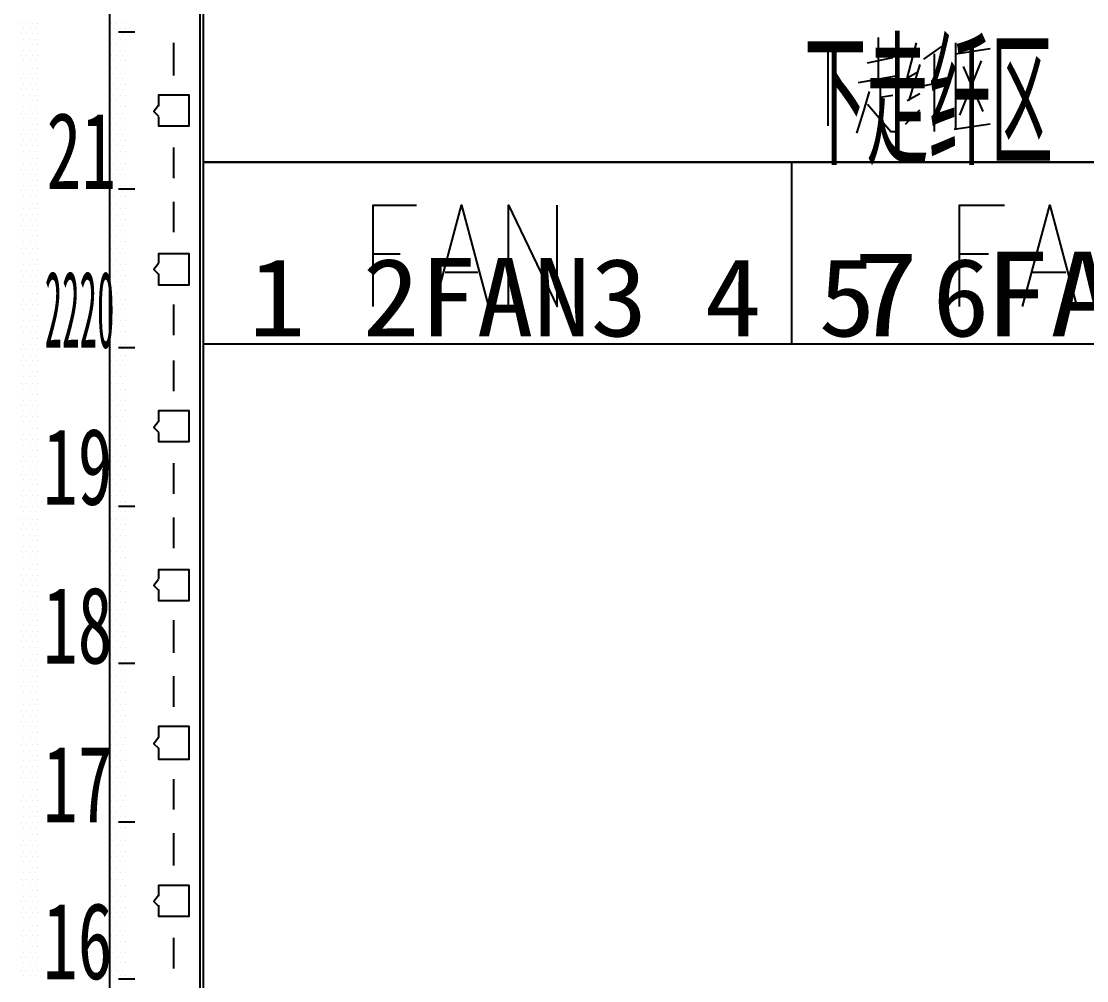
# Model space of a CAD drawing. Header units: metres. Extents: x 17 to 1264, y 17 to 859.
# Drawn here: x 324.4 to 409.5, y 334 to 410.5 of the extents above; entities that cross this region are included whole.
import ezdxf

# ---------------------------------------------------------------- set-up
doc = ezdxf.new("R2010")
doc.units = ezdxf.units.M
for name, color, linetype in [('LINES', 7, 'Continuous'), ('POLYLINES', 4, 'Continuous'), ('RECTS', 7, 'Continuous'), ('TEXTS', 3, 'Continuous')]:
    doc.layers.add(name, color=color, linetype=linetype)

msp = doc.modelspace()

# ---------------------------------------------------------------- linework, layer by layer
at = {"layer": 'LINES'}
for p, q in [((338.97, 144.86), (338.97, 740.16)), ((324.43, 410.4), (324.43, 410.4)), ((324.57, 409.97), (324.57, 409.97)), ((324.86, 410.4), (324.86, 410.4)), ((325.15, 409.97), (325.15, 409.97)), ((325.29, 410.4), (325.29, 410.4)), ((325.58, 409.97), (325.58, 409.97)), ((325.72, 410.4), (325.72, 410.4)), ((331.63, 410.4), (331.63, 410.4)), ((331.77, 409.97), (331.77, 409.97)), ((332.06, 410.4), (332.06, 410.4)), ((332.35, 409.97), (332.35, 409.97)), ((332.49, 410.4), (332.49, 410.4)), ((332.78, 409.97), (332.78, 409.97)), ((324.43, 409.54), (324.43, 409.54)), ((324.57, 409.1), (324.57, 409.1)), ((324.86, 409.54), (324.86, 409.54)), ((325.15, 409.1), (325.15, 409.1)), ((325.29, 409.54), (325.29, 409.54)), ((325.58, 409.1), (325.58, 409.1)), ((325.72, 409.54), (325.72, 409.54)), ((331.63, 409.54), (331.63, 409.54)), ((331.77, 409.1), (331.77, 409.1)), ((332.06, 409.54), (332.06, 409.54)), ((333.5, 409.68), (332.2, 409.68)), ((332.35, 409.1), (332.35, 409.1)), ((332.49, 409.54), (332.49, 409.54)), ((332.78, 409.1), (332.78, 409.1)), ((392.83, 409.25), (392.83, 405.94)), ((324.43, 408.67), (324.43, 408.67)), ((324.57, 408.24), (324.57, 408.24)), ((324.86, 408.67), (324.86, 408.67)), ((325.15, 408.24), (325.15, 408.24)), ((325.29, 408.67), (325.29, 408.67)), ((325.58, 408.24), (325.58, 408.24)), ((325.72, 408.67), (325.72, 408.67)), ((331.63, 408.67), (331.63, 408.67)), ((331.77, 408.24), (331.77, 408.24)), ((332.06, 408.67), (332.06, 408.67)), ((332.35, 408.24), (332.35, 408.24)), ((332.49, 408.67), (332.49, 408.67)), ((332.78, 408.24), (332.78, 408.24)), ((336.59, 408.82), (336.59, 406.22)), ((387.35, 408.24), (390.38, 408.82)), ((388.79, 408.67), (388.79, 402.19)), ((395.85, 408.82), (395.13, 406.08)), ((397.87, 408.53), (396.43, 407.52)), ((399.02, 401.9), (399.02, 408.82)), ((399.02, 407.95), (401.75, 408.38)), ((324.43, 407.81), (324.43, 407.81)), ((324.57, 407.38), (324.57, 407.38)), ((324.86, 407.81), (324.86, 407.81)), ((325.15, 407.38), (325.15, 407.38)), ((325.29, 407.81), (325.29, 407.81)), ((325.58, 407.38), (325.58, 407.38)), ((325.72, 407.81), (325.72, 407.81)), ((331.63, 407.81), (331.63, 407.81)), ((331.77, 407.38), (331.77, 407.38)), ((332.06, 407.81), (332.06, 407.81)), ((332.35, 407.38), (332.35, 407.38)), ((332.49, 407.81), (332.49, 407.81)), ((332.78, 407.38), (332.78, 407.38)), ((391.96, 407.23), (393.98, 407.66)), ((397.29, 407.95), (397.29, 401.76)), ((401.03, 407.38), (399.31, 403.06)), ((324.43, 406.8), (324.43, 406.8)), ((324.86, 406.8), (324.86, 406.8)), ((325.29, 406.8), (325.29, 406.8)), ((325.72, 406.8), (325.72, 406.8)), ((331.63, 406.8), (331.63, 406.8)), ((332.06, 406.8), (332.06, 406.8)), ((332.49, 406.8), (332.49, 406.8)), ((389.23, 406.66), (390.23, 405.07)), ((394.99, 405.94), (395.99, 406.51)), ((396.14, 407.09), (395.27, 404.21)), ((399.59, 406.94), (401.18, 403.34)), ((324.43, 405.94), (324.43, 405.94)), ((324.57, 406.37), (324.57, 406.37)), ((324.86, 405.94), (324.86, 405.94)), ((325.15, 406.37), (325.15, 406.37)), ((325.29, 405.94), (325.29, 405.94)), ((325.58, 406.37), (325.58, 406.37)), ((325.72, 405.94), (325.72, 405.94)), ((331.63, 405.94), (331.63, 405.94)), ((331.77, 406.37), (331.77, 406.37)), ((332.06, 405.94), (332.06, 405.94)), ((332.35, 406.37), (332.35, 406.37)), ((332.49, 405.94), (332.49, 405.94)), ((332.78, 406.37), (332.78, 406.37)), ((391.24, 405.65), (394.41, 406.22)), ((392.97, 405.79), (392.97, 402.91)), ((396.28, 405.36), (398.3, 405.79)), ((324.43, 405.07), (324.43, 405.07)), ((324.57, 405.5), (324.57, 405.5)), ((324.86, 405.07), (324.86, 405.07)), ((325.15, 405.5), (325.15, 405.5)), ((325.29, 405.07), (325.29, 405.07)), ((325.58, 405.5), (325.58, 405.5)), ((325.72, 405.07), (325.72, 405.07)), ((331.63, 405.07), (331.63, 405.07)), ((331.77, 405.5), (331.77, 405.5)), ((332.06, 405.07), (332.06, 405.07)), ((332.35, 405.5), (332.35, 405.5)), ((332.49, 405.07), (332.49, 405.07)), ((332.78, 405.5), (332.78, 405.5)), ((395.13, 404.21), (396.14, 404.78)), ((324.43, 404.21), (324.43, 404.21)), ((324.57, 404.64), (324.57, 404.64)), ((324.86, 404.21), (324.86, 404.21)), ((325.15, 404.64), (325.15, 404.64)), ((325.29, 404.21), (325.29, 404.21)), ((325.58, 404.64), (325.58, 404.64)), ((325.72, 404.21), (325.72, 404.21)), ((331.63, 404.21), (331.63, 404.21)), ((331.77, 404.64), (331.77, 404.64)), ((332.06, 404.21), (332.06, 404.21)), ((332.35, 404.64), (332.35, 404.64)), ((332.49, 404.21), (332.49, 404.21)), ((332.78, 404.64), (332.78, 404.64)), ((392.97, 404.5), (393.98, 404.64)), ((324.43, 403.2), (324.43, 403.2)), ((324.57, 403.78), (324.57, 403.78)), ((324.86, 403.2), (324.86, 403.2)), ((325.15, 403.78), (325.15, 403.78)), ((325.29, 403.2), (325.29, 403.2)), ((325.58, 403.78), (325.58, 403.78)), ((325.72, 403.2), (325.72, 403.2)), ((331.63, 403.2), (331.63, 403.2)), ((331.77, 403.78), (331.77, 403.78)), ((332.06, 403.2), (332.06, 403.2)), ((332.35, 403.78), (332.35, 403.78)), ((332.49, 403.2), (332.49, 403.2)), ((332.78, 403.78), (332.78, 403.78)), ((394.99, 402.34), (396.14, 403.49)), ((324.43, 402.34), (324.43, 402.34)), ((324.57, 402.77), (324.57, 402.77)), ((324.86, 402.34), (324.86, 402.34)), ((325.15, 402.77), (325.15, 402.77)), ((325.29, 402.34), (325.29, 402.34)), ((325.58, 402.77), (325.58, 402.77)), ((325.72, 402.34), (325.72, 402.34)), ((331.63, 402.34), (331.63, 402.34)), ((331.77, 402.77), (331.77, 402.77)), ((332.06, 402.34), (332.06, 402.34)), ((332.35, 402.77), (332.35, 402.77)), ((332.49, 402.34), (332.49, 402.34)), ((332.78, 402.77), (332.78, 402.77)), ((401.75, 402.34), (398.87, 401.9)), ((324.43, 401.47), (324.43, 401.47)), ((324.57, 401.9), (324.57, 401.9)), ((324.86, 401.47), (324.86, 401.47)), ((325.15, 401.9), (325.15, 401.9)), ((325.29, 401.47), (325.29, 401.47)), ((325.58, 401.9), (325.58, 401.9)), ((325.72, 401.47), (325.72, 401.47)), ((331.63, 401.47), (331.63, 401.47)), ((331.77, 401.9), (331.77, 401.9)), ((332.06, 401.47), (332.06, 401.47)), ((332.35, 401.9), (332.35, 401.9)), ((332.49, 401.47), (332.49, 401.47)), ((332.78, 401.9), (332.78, 401.9)), ((324.43, 400.61), (324.43, 400.61)), ((324.57, 401.04), (324.57, 401.04)), ((324.86, 400.61), (324.86, 400.61)), ((325.15, 401.04), (325.15, 401.04)), ((325.29, 400.61), (325.29, 400.61)), ((325.58, 401.04), (325.58, 401.04)), ((325.72, 400.61), (325.72, 400.61)), ((331.63, 400.61), (331.63, 400.61)), ((331.77, 401.04), (331.77, 401.04)), ((332.06, 400.61), (332.06, 400.61)), ((332.35, 401.04), (332.35, 401.04)), ((332.49, 400.61), (332.49, 400.61)), ((332.78, 401.04), (332.78, 401.04)), ((324.57, 400.18), (324.57, 400.18)), ((325.15, 400.18), (325.15, 400.18)), ((325.58, 400.18), (325.58, 400.18)), ((331.77, 400.18), (331.77, 400.18)), ((332.35, 400.18), (332.35, 400.18)), ((332.78, 400.18), (332.78, 400.18)), ((336.59, 400.46), (336.59, 398.02)), ((324.43, 399.6), (324.43, 399.6)), ((324.57, 399.17), (324.57, 399.17)), ((324.86, 399.6), (324.86, 399.6)), ((325.15, 399.17), (325.15, 399.17)), ((325.29, 399.6), (325.29, 399.6)), ((325.58, 399.17), (325.58, 399.17)), ((325.72, 399.6), (325.72, 399.6)), ((331.63, 399.6), (331.63, 399.6)), ((331.77, 399.17), (331.77, 399.17)), ((332.06, 399.6), (332.06, 399.6)), ((332.35, 399.17), (332.35, 399.17)), ((332.49, 399.6), (332.49, 399.6)), ((332.78, 399.17), (332.78, 399.17)), ((324.43, 398.74), (324.43, 398.74)), ((324.57, 398.3), (324.57, 398.3)), ((324.86, 398.74), (324.86, 398.74)), ((325.15, 398.3), (325.15, 398.3)), ((325.29, 398.74), (325.29, 398.74)), ((325.58, 398.3), (325.58, 398.3)), ((325.72, 398.74), (325.72, 398.74)), ((331.63, 398.74), (331.63, 398.74)), ((331.77, 398.3), (331.77, 398.3)), ((332.06, 398.74), (332.06, 398.74)), ((332.35, 398.3), (332.35, 398.3)), ((332.49, 398.74), (332.49, 398.74)), ((332.78, 398.3), (332.78, 398.3)), ((324.43, 397.87), (324.43, 397.87)), ((324.57, 397.44), (324.57, 397.44)), ((324.86, 397.87), (324.86, 397.87)), ((325.15, 397.44), (325.15, 397.44)), ((325.29, 397.87), (325.29, 397.87)), ((325.58, 397.44), (325.58, 397.44)), ((325.72, 397.87), (325.72, 397.87)), ((331.63, 397.87), (331.63, 397.87)), ((331.77, 397.44), (331.77, 397.44)), ((332.06, 397.87), (332.06, 397.87)), ((333.5, 397.15), (332.2, 397.15)), ((332.35, 397.44), (332.35, 397.44)), ((332.49, 397.87), (332.49, 397.87)), ((332.78, 397.44), (332.78, 397.44)), ((324.43, 397.01), (324.43, 397.01)), ((324.57, 396.58), (324.57, 396.58)), ((324.86, 397.01), (324.86, 397.01)), ((325.15, 396.58), (325.15, 396.58)), ((325.29, 397.01), (325.29, 397.01)), ((325.58, 396.58), (325.58, 396.58)), ((325.72, 397.01), (325.72, 397.01)), ((331.63, 397.01), (331.63, 397.01)), ((331.77, 396.58), (331.77, 396.58)), ((332.06, 397.01), (332.06, 397.01)), ((332.35, 396.58), (332.35, 396.58)), ((332.49, 397.01), (332.49, 397.01)), ((332.78, 396.58), (332.78, 396.58)), ((324.43, 396), (324.43, 396)), ((324.57, 395.57), (324.57, 395.57)), ((324.86, 396), (324.86, 396)), ((325.15, 395.57), (325.15, 395.57)), ((325.29, 396), (325.29, 396)), ((325.58, 395.57), (325.58, 395.57)), ((325.72, 396), (325.72, 396)), ((331.63, 396), (331.63, 396)), ((331.77, 395.57), (331.77, 395.57)), ((332.06, 396), (332.06, 396)), ((332.35, 395.57), (332.35, 395.57)), ((332.49, 396), (332.49, 396)), ((332.78, 395.57), (332.78, 395.57)), ((336.59, 396.14), (336.59, 393.7)), ((324.43, 395.14), (324.43, 395.14)), ((324.57, 394.7), (324.57, 394.7)), ((324.86, 395.14), (324.86, 395.14)), ((325.15, 394.7), (325.15, 394.7)), ((325.29, 395.14), (325.29, 395.14)), ((325.58, 394.7), (325.58, 394.7)), ((325.72, 395.14), (325.72, 395.14)), ((331.63, 395.14), (331.63, 395.14)), ((331.77, 394.7), (331.77, 394.7)), ((332.06, 395.14), (332.06, 395.14)), ((332.35, 394.7), (332.35, 394.7)), ((332.49, 395.14), (332.49, 395.14)), ((332.78, 394.7), (332.78, 394.7)), ((324.43, 394.27), (324.43, 394.27)), ((324.57, 393.84), (324.57, 393.84)), ((324.86, 394.27), (324.86, 394.27)), ((325.15, 393.84), (325.15, 393.84)), ((325.29, 394.27), (325.29, 394.27)), ((325.58, 393.84), (325.58, 393.84)), ((325.72, 394.27), (325.72, 394.27)), ((331.63, 394.27), (331.63, 394.27)), ((331.77, 393.84), (331.77, 393.84)), ((332.06, 394.27), (332.06, 394.27)), ((332.35, 393.84), (332.35, 393.84)), ((332.49, 394.27), (332.49, 394.27)), ((332.78, 393.84), (332.78, 393.84)), ((324.43, 393.41), (324.43, 393.41)), ((324.57, 392.98), (324.57, 392.98)), ((324.86, 393.41), (324.86, 393.41)), ((325.15, 392.98), (325.15, 392.98)), ((325.29, 393.41), (325.29, 393.41)), ((325.58, 392.98), (325.58, 392.98)), ((325.72, 393.41), (325.72, 393.41)), ((331.63, 393.41), (331.63, 393.41)), ((331.77, 392.98), (331.77, 392.98)), ((332.06, 393.41), (332.06, 393.41)), ((332.35, 392.98), (332.35, 392.98)), ((332.49, 393.41), (332.49, 393.41)), ((332.78, 392.98), (332.78, 392.98)), ((324.43, 392.4), (324.43, 392.4)), ((324.86, 392.4), (324.86, 392.4)), ((325.29, 392.4), (325.29, 392.4)), ((325.72, 392.4), (325.72, 392.4)), ((331.63, 392.4), (331.63, 392.4)), ((332.06, 392.4), (332.06, 392.4)), ((332.49, 392.4), (332.49, 392.4)), ((324.43, 391.54), (324.43, 391.54)), ((324.57, 391.97), (324.57, 391.97)), ((324.86, 391.54), (324.86, 391.54)), ((325.15, 391.97), (325.15, 391.97)), ((325.29, 391.54), (325.29, 391.54)), ((325.58, 391.97), (325.58, 391.97)), ((325.72, 391.54), (325.72, 391.54)), ((331.63, 391.54), (331.63, 391.54)), ((331.77, 391.97), (331.77, 391.97)), ((332.06, 391.54), (332.06, 391.54)), ((332.35, 391.97), (332.35, 391.97)), ((332.49, 391.54), (332.49, 391.54)), ((332.78, 391.97), (332.78, 391.97)), ((352.51, 391.97), (354.67, 391.97)), ((399.31, 391.97), (401.61, 391.97)), ((324.43, 390.67), (324.43, 390.67)), ((324.57, 391.1), (324.57, 391.1)), ((324.86, 390.67), (324.86, 390.67)), ((325.15, 391.1), (325.15, 391.1)), ((325.29, 390.67), (325.29, 390.67)), ((325.58, 391.1), (325.58, 391.1)), ((325.72, 390.67), (325.72, 390.67)), ((331.63, 390.67), (331.63, 390.67)), ((331.77, 391.1), (331.77, 391.1)), ((332.06, 390.67), (332.06, 390.67)), ((332.35, 391.1), (332.35, 391.1)), ((332.49, 390.67), (332.49, 390.67)), ((332.78, 391.1), (332.78, 391.1)), ((358.27, 390.53), (360.86, 390.53)), ((405.07, 390.53), (407.8, 390.53)), ((324.43, 389.81), (324.43, 389.81)), ((324.57, 390.24), (324.57, 390.24)), ((324.86, 389.81), (324.86, 389.81)), ((325.15, 390.24), (325.15, 390.24)), ((325.29, 389.81), (325.29, 389.81)), ((325.58, 390.24), (325.58, 390.24)), ((325.72, 389.81), (325.72, 389.81)), ((331.63, 389.81), (331.63, 389.81)), ((331.77, 390.24), (331.77, 390.24)), ((332.06, 389.81), (332.06, 389.81)), ((332.35, 390.24), (332.35, 390.24)), ((332.49, 389.81), (332.49, 389.81)), ((332.78, 390.24), (332.78, 390.24)), ((324.43, 388.8), (324.43, 388.8)), ((324.57, 389.38), (324.57, 389.38)), ((324.86, 388.8), (324.86, 388.8)), ((325.15, 389.38), (325.15, 389.38)), ((325.29, 388.8), (325.29, 388.8)), ((325.58, 389.38), (325.58, 389.38)), ((325.72, 388.8), (325.72, 388.8)), ((331.63, 388.8), (331.63, 388.8)), ((331.77, 389.38), (331.77, 389.38)), ((332.06, 388.8), (332.06, 388.8)), ((332.35, 389.38), (332.35, 389.38)), ((332.49, 388.8), (332.49, 388.8)), ((332.78, 389.38), (332.78, 389.38)), ((324.43, 387.94), (324.43, 387.94)), ((324.57, 388.37), (324.57, 388.37)), ((324.86, 387.94), (324.86, 387.94)), ((325.15, 388.37), (325.15, 388.37)), ((325.29, 387.94), (325.29, 387.94)), ((325.58, 388.37), (325.58, 388.37)), ((325.72, 387.94), (325.72, 387.94)), ((331.63, 387.94), (331.63, 387.94)), ((331.77, 388.37), (331.77, 388.37)), ((332.06, 387.94), (332.06, 387.94)), ((332.35, 388.37), (332.35, 388.37)), ((332.49, 387.94), (332.49, 387.94)), ((332.78, 388.37), (332.78, 388.37)), ((336.59, 387.94), (336.59, 385.49)), ((324.43, 387.07), (324.43, 387.07)), ((324.57, 387.5), (324.57, 387.5)), ((324.86, 387.07), (324.86, 387.07)), ((325.15, 387.5), (325.15, 387.5)), ((325.29, 387.07), (325.29, 387.07)), ((325.58, 387.5), (325.58, 387.5)), ((325.72, 387.07), (325.72, 387.07)), ((331.63, 387.07), (331.63, 387.07)), ((331.77, 387.5), (331.77, 387.5)), ((332.06, 387.07), (332.06, 387.07)), ((332.35, 387.5), (332.35, 387.5)), ((332.49, 387.07), (332.49, 387.07)), ((332.78, 387.5), (332.78, 387.5)), ((324.43, 386.21), (324.43, 386.21)), ((324.57, 386.64), (324.57, 386.64)), ((324.86, 386.21), (324.86, 386.21)), ((325.15, 386.64), (325.15, 386.64)), ((325.29, 386.21), (325.29, 386.21)), ((325.58, 386.64), (325.58, 386.64)), ((325.72, 386.21), (325.72, 386.21)), ((331.63, 386.21), (331.63, 386.21)), ((331.77, 386.64), (331.77, 386.64)), ((332.06, 386.21), (332.06, 386.21)), ((332.35, 386.64), (332.35, 386.64)), ((332.49, 386.21), (332.49, 386.21)), ((332.78, 386.64), (332.78, 386.64)), ((324.43, 385.2), (324.43, 385.2)), ((324.57, 385.78), (324.57, 385.78)), ((324.86, 385.2), (324.86, 385.2)), ((325.15, 385.78), (325.15, 385.78)), ((325.29, 385.2), (325.29, 385.2)), ((325.58, 385.78), (325.58, 385.78)), ((325.72, 385.2), (325.72, 385.2)), ((331.63, 385.2), (331.63, 385.2)), ((331.77, 385.78), (331.77, 385.78)), ((332.06, 385.2), (332.06, 385.2)), ((332.35, 385.78), (332.35, 385.78)), ((332.49, 385.2), (332.49, 385.2)), ((332.78, 385.78), (332.78, 385.78)), ((324.43, 384.34), (324.43, 384.34)), ((324.57, 384.77), (324.57, 384.77)), ((324.86, 384.34), (324.86, 384.34)), ((325.15, 384.77), (325.15, 384.77)), ((325.29, 384.34), (325.29, 384.34)), ((325.58, 384.77), (325.58, 384.77)), ((325.72, 384.34), (325.72, 384.34)), ((331.63, 384.34), (331.63, 384.34)), ((331.77, 384.77), (331.77, 384.77)), ((332.06, 384.34), (332.06, 384.34)), ((333.5, 384.48), (332.2, 384.48)), ((332.35, 384.77), (332.35, 384.77)), ((332.49, 384.34), (332.49, 384.34)), ((332.78, 384.77), (332.78, 384.77)), ((324.57, 383.9), (324.57, 383.9)), ((325.15, 383.9), (325.15, 383.9)), ((325.58, 383.9), (325.58, 383.9)), ((331.77, 383.9), (331.77, 383.9)), ((332.35, 383.9), (332.35, 383.9)), ((332.78, 383.9), (332.78, 383.9)), ((324.43, 383.47), (324.43, 383.47)), ((324.57, 383.04), (324.57, 383.04)), ((324.86, 383.47), (324.86, 383.47)), ((325.15, 383.04), (325.15, 383.04)), ((325.29, 383.47), (325.29, 383.47)), ((325.58, 383.04), (325.58, 383.04)), ((325.72, 383.47), (325.72, 383.47)), ((331.63, 383.47), (331.63, 383.47)), ((331.77, 383.04), (331.77, 383.04)), ((332.06, 383.47), (332.06, 383.47)), ((332.35, 383.04), (332.35, 383.04)), ((332.49, 383.47), (332.49, 383.47)), ((332.78, 383.04), (332.78, 383.04)), ((336.59, 383.47), (336.59, 381.02)), ((324.43, 382.61), (324.43, 382.61)), ((324.57, 382.18), (324.57, 382.18)), ((324.86, 382.61), (324.86, 382.61)), ((325.15, 382.18), (325.15, 382.18)), ((325.29, 382.61), (325.29, 382.61)), ((325.58, 382.18), (325.58, 382.18)), ((325.72, 382.61), (325.72, 382.61)), ((331.63, 382.61), (331.63, 382.61)), ((331.77, 382.18), (331.77, 382.18)), ((332.06, 382.61), (332.06, 382.61)), ((332.35, 382.18), (332.35, 382.18)), ((332.49, 382.61), (332.49, 382.61)), ((332.78, 382.18), (332.78, 382.18)), ((324.43, 381.6), (324.43, 381.6)), ((324.57, 381.17), (324.57, 381.17)), ((324.86, 381.6), (324.86, 381.6)), ((325.15, 381.17), (325.15, 381.17)), ((325.29, 381.6), (325.29, 381.6)), ((325.58, 381.17), (325.58, 381.17)), ((325.72, 381.6), (325.72, 381.6)), ((331.63, 381.6), (331.63, 381.6)), ((331.77, 381.17), (331.77, 381.17)), ((332.06, 381.6), (332.06, 381.6)), ((332.35, 381.17), (332.35, 381.17)), ((332.49, 381.6), (332.49, 381.6)), ((332.78, 381.17), (332.78, 381.17)), ((324.43, 380.74), (324.43, 380.74)), ((324.57, 380.3), (324.57, 380.3)), ((324.86, 380.74), (324.86, 380.74)), ((325.15, 380.3), (325.15, 380.3)), ((325.29, 380.74), (325.29, 380.74)), ((325.58, 380.3), (325.58, 380.3)), ((325.72, 380.74), (325.72, 380.74)), ((331.63, 380.74), (331.63, 380.74)), ((331.77, 380.3), (331.77, 380.3)), ((332.06, 380.74), (332.06, 380.74)), ((332.35, 380.3), (332.35, 380.3)), ((332.49, 380.74), (332.49, 380.74)), ((332.78, 380.3), (332.78, 380.3)), ((324.43, 379.87), (324.43, 379.87)), ((324.57, 379.44), (324.57, 379.44)), ((324.86, 379.87), (324.86, 379.87)), ((325.15, 379.44), (325.15, 379.44)), ((325.29, 379.87), (325.29, 379.87)), ((325.58, 379.44), (325.58, 379.44)), ((325.72, 379.87), (325.72, 379.87)), ((331.63, 379.87), (331.63, 379.87)), ((331.77, 379.44), (331.77, 379.44)), ((332.06, 379.87), (332.06, 379.87)), ((332.35, 379.44), (332.35, 379.44)), ((332.49, 379.87), (332.49, 379.87)), ((332.78, 379.44), (332.78, 379.44)), ((324.43, 379.01), (324.43, 379.01)), ((324.57, 378.58), (324.57, 378.58)), ((324.86, 379.01), (324.86, 379.01)), ((325.15, 378.58), (325.15, 378.58)), ((325.29, 379.01), (325.29, 379.01)), ((325.58, 378.58), (325.58, 378.58)), ((325.72, 379.01), (325.72, 379.01)), ((331.63, 379.01), (331.63, 379.01)), ((331.77, 378.58), (331.77, 378.58)), ((332.06, 379.01), (332.06, 379.01)), ((332.35, 378.58), (332.35, 378.58)), ((332.49, 379.01), (332.49, 379.01)), ((332.78, 378.58), (332.78, 378.58)), ((324.43, 378), (324.43, 378)), ((324.57, 377.57), (324.57, 377.57)), ((324.86, 378), (324.86, 378)), ((325.15, 377.57), (325.15, 377.57)), ((325.29, 378), (325.29, 378)), ((325.58, 377.57), (325.58, 377.57)), ((325.72, 378), (325.72, 378)), ((331.63, 378), (331.63, 378)), ((331.77, 377.57), (331.77, 377.57)), ((332.06, 378), (332.06, 378)), ((332.35, 377.57), (332.35, 377.57)), ((332.49, 378), (332.49, 378)), ((332.78, 377.57), (332.78, 377.57)), ((324.43, 377.14), (324.43, 377.14)), ((324.57, 376.7), (324.57, 376.7)), ((324.86, 377.14), (324.86, 377.14)), ((325.15, 376.7), (325.15, 376.7)), ((325.29, 377.14), (325.29, 377.14)), ((325.58, 376.7), (325.58, 376.7)), ((325.72, 377.14), (325.72, 377.14)), ((331.63, 377.14), (331.63, 377.14)), ((331.77, 376.7), (331.77, 376.7)), ((332.06, 377.14), (332.06, 377.14)), ((332.35, 376.7), (332.35, 376.7)), ((332.49, 377.14), (332.49, 377.14)), ((332.78, 376.7), (332.78, 376.7)), ((324.43, 376.27), (324.43, 376.27)), ((324.57, 375.84), (324.57, 375.84)), ((324.86, 376.27), (324.86, 376.27)), ((325.15, 375.84), (325.15, 375.84)), ((325.29, 376.27), (325.29, 376.27)), ((325.58, 375.84), (325.58, 375.84)), ((325.72, 376.27), (325.72, 376.27)), ((331.63, 376.27), (331.63, 376.27)), ((331.77, 375.84), (331.77, 375.84)), ((332.06, 376.27), (332.06, 376.27)), ((332.35, 375.84), (332.35, 375.84)), ((332.49, 376.27), (332.49, 376.27)), ((332.78, 375.84), (332.78, 375.84)), ((324.43, 375.41), (324.43, 375.41)), ((324.86, 375.41), (324.86, 375.41)), ((325.29, 375.41), (325.29, 375.41)), ((325.72, 375.41), (325.72, 375.41)), ((331.63, 375.41), (331.63, 375.41)), ((332.06, 375.41), (332.06, 375.41)), ((332.49, 375.41), (332.49, 375.41)), ((336.59, 375.26), (336.59, 372.82)), ((324.43, 374.4), (324.43, 374.4)), ((324.57, 374.98), (324.57, 374.98)), ((324.86, 374.4), (324.86, 374.4)), ((325.15, 374.98), (325.15, 374.98)), ((325.29, 374.4), (325.29, 374.4)), ((325.58, 374.98), (325.58, 374.98)), ((325.72, 374.4), (325.72, 374.4)), ((331.63, 374.4), (331.63, 374.4)), ((331.77, 374.98), (331.77, 374.98)), ((332.06, 374.4), (332.06, 374.4)), ((332.35, 374.98), (332.35, 374.98)), ((332.49, 374.4), (332.49, 374.4)), ((332.78, 374.98), (332.78, 374.98)), ((324.43, 373.54), (324.43, 373.54)), ((324.57, 373.97), (324.57, 373.97)), ((324.86, 373.54), (324.86, 373.54)), ((325.15, 373.97), (325.15, 373.97)), ((325.29, 373.54), (325.29, 373.54)), ((325.58, 373.97), (325.58, 373.97)), ((325.72, 373.54), (325.72, 373.54)), ((331.63, 373.54), (331.63, 373.54)), ((331.77, 373.97), (331.77, 373.97)), ((332.06, 373.54), (332.06, 373.54)), ((332.35, 373.97), (332.35, 373.97)), ((332.49, 373.54), (332.49, 373.54)), ((332.78, 373.97), (332.78, 373.97)), ((324.43, 372.67), (324.43, 372.67)), ((324.57, 373.1), (324.57, 373.1)), ((324.86, 372.67), (324.86, 372.67)), ((325.15, 373.1), (325.15, 373.1)), ((325.29, 372.67), (325.29, 372.67)), ((325.58, 373.1), (325.58, 373.1)), ((325.72, 372.67), (325.72, 372.67)), ((331.63, 372.67), (331.63, 372.67)), ((331.77, 373.1), (331.77, 373.1)), ((332.06, 372.67), (332.06, 372.67)), ((332.35, 373.1), (332.35, 373.1)), ((332.49, 372.67), (332.49, 372.67)), ((332.78, 373.1), (332.78, 373.1)), ((324.43, 371.81), (324.43, 371.81)), ((324.57, 372.24), (324.57, 372.24)), ((324.86, 371.81), (324.86, 371.81)), ((325.15, 372.24), (325.15, 372.24)), ((325.29, 371.81), (325.29, 371.81)), ((325.58, 372.24), (325.58, 372.24)), ((325.72, 371.81), (325.72, 371.81)), ((331.63, 371.81), (331.63, 371.81)), ((331.77, 372.24), (331.77, 372.24)), ((332.06, 371.81), (332.06, 371.81)), ((333.5, 371.81), (332.2, 371.81)), ((332.35, 372.24), (332.35, 372.24)), ((332.49, 371.81), (332.49, 371.81)), ((332.78, 372.24), (332.78, 372.24)), ((324.43, 370.8), (324.43, 370.8)), ((324.57, 371.38), (324.57, 371.38)), ((324.86, 370.8), (324.86, 370.8)), ((325.15, 371.38), (325.15, 371.38)), ((325.29, 370.8), (325.29, 370.8)), ((325.58, 371.38), (325.58, 371.38)), ((325.72, 370.8), (325.72, 370.8)), ((331.63, 370.8), (331.63, 370.8)), ((331.77, 371.38), (331.77, 371.38)), ((332.06, 370.8), (332.06, 370.8)), ((332.35, 371.38), (332.35, 371.38)), ((332.49, 370.8), (332.49, 370.8)), ((332.78, 371.38), (332.78, 371.38)), ((336.59, 370.94), (336.59, 368.5)), ((324.43, 369.94), (324.43, 369.94)), ((324.57, 370.37), (324.57, 370.37)), ((324.86, 369.94), (324.86, 369.94)), ((325.15, 370.37), (325.15, 370.37)), ((325.29, 369.94), (325.29, 369.94)), ((325.58, 370.37), (325.58, 370.37)), ((325.72, 369.94), (325.72, 369.94)), ((331.63, 369.94), (331.63, 369.94)), ((331.77, 370.37), (331.77, 370.37)), ((332.06, 369.94), (332.06, 369.94)), ((332.35, 370.37), (332.35, 370.37)), ((332.49, 369.94), (332.49, 369.94)), ((332.78, 370.37), (332.78, 370.37)), ((324.43, 369.07), (324.43, 369.07)), ((324.57, 369.5), (324.57, 369.5)), ((324.86, 369.07), (324.86, 369.07)), ((325.15, 369.5), (325.15, 369.5)), ((325.29, 369.07), (325.29, 369.07)), ((325.58, 369.5), (325.58, 369.5)), ((325.72, 369.07), (325.72, 369.07)), ((331.63, 369.07), (331.63, 369.07)), ((331.77, 369.5), (331.77, 369.5)), ((332.06, 369.07), (332.06, 369.07)), ((332.35, 369.5), (332.35, 369.5)), ((332.49, 369.07), (332.49, 369.07)), ((332.78, 369.5), (332.78, 369.5)), ((324.43, 368.21), (324.43, 368.21)), ((324.57, 368.64), (324.57, 368.64)), ((324.86, 368.21), (324.86, 368.21)), ((325.15, 368.64), (325.15, 368.64)), ((325.29, 368.21), (325.29, 368.21)), ((325.58, 368.64), (325.58, 368.64)), ((325.72, 368.21), (325.72, 368.21)), ((331.63, 368.21), (331.63, 368.21)), ((331.77, 368.64), (331.77, 368.64)), ((332.06, 368.21), (332.06, 368.21)), ((332.35, 368.64), (332.35, 368.64)), ((332.49, 368.21), (332.49, 368.21)), ((332.78, 368.64), (332.78, 368.64)), ((324.57, 367.78), (324.57, 367.78)), ((325.15, 367.78), (325.15, 367.78)), ((325.58, 367.78), (325.58, 367.78)), ((331.77, 367.78), (331.77, 367.78)), ((332.35, 367.78), (332.35, 367.78)), ((332.78, 367.78), (332.78, 367.78)), ((324.43, 367.2), (324.43, 367.2)), ((324.57, 366.77), (324.57, 366.77)), ((324.86, 367.2), (324.86, 367.2)), ((325.15, 366.77), (325.15, 366.77)), ((325.29, 367.2), (325.29, 367.2)), ((325.58, 366.77), (325.58, 366.77)), ((325.72, 367.2), (325.72, 367.2)), ((331.63, 367.2), (331.63, 367.2)), ((331.77, 366.77), (331.77, 366.77)), ((332.06, 367.2), (332.06, 367.2)), ((332.35, 366.77), (332.35, 366.77)), ((332.49, 367.2), (332.49, 367.2)), ((332.78, 366.77), (332.78, 366.77)), ((324.43, 366.34), (324.43, 366.34)), ((324.57, 365.9), (324.57, 365.9)), ((324.86, 366.34), (324.86, 366.34)), ((325.15, 365.9), (325.15, 365.9)), ((325.29, 366.34), (325.29, 366.34)), ((325.58, 365.9), (325.58, 365.9)), ((325.72, 366.34), (325.72, 366.34)), ((331.63, 366.34), (331.63, 366.34)), ((331.77, 365.9), (331.77, 365.9)), ((332.06, 366.34), (332.06, 366.34)), ((332.35, 365.9), (332.35, 365.9)), ((332.49, 366.34), (332.49, 366.34)), ((332.78, 365.9), (332.78, 365.9)), ((324.43, 365.47), (324.43, 365.47)), ((324.57, 365.04), (324.57, 365.04)), ((324.86, 365.47), (324.86, 365.47)), ((325.15, 365.04), (325.15, 365.04)), ((325.29, 365.47), (325.29, 365.47)), ((325.58, 365.04), (325.58, 365.04)), ((325.72, 365.47), (325.72, 365.47)), ((331.63, 365.47), (331.63, 365.47)), ((331.77, 365.04), (331.77, 365.04)), ((332.06, 365.47), (332.06, 365.47)), ((332.35, 365.04), (332.35, 365.04)), ((332.49, 365.47), (332.49, 365.47)), ((332.78, 365.04), (332.78, 365.04)), ((324.43, 364.61), (324.43, 364.61)), ((324.57, 364.18), (324.57, 364.18)), ((324.86, 364.61), (324.86, 364.61)), ((325.15, 364.18), (325.15, 364.18)), ((325.29, 364.61), (325.29, 364.61)), ((325.58, 364.18), (325.58, 364.18)), ((325.72, 364.61), (325.72, 364.61)), ((331.63, 364.61), (331.63, 364.61)), ((331.77, 364.18), (331.77, 364.18)), ((332.06, 364.61), (332.06, 364.61)), ((332.35, 364.18), (332.35, 364.18)), ((332.49, 364.61), (332.49, 364.61)), ((332.78, 364.18), (332.78, 364.18)), ((324.43, 363.6), (324.43, 363.6)), ((324.57, 363.17), (324.57, 363.17)), ((324.86, 363.6), (324.86, 363.6)), ((325.15, 363.17), (325.15, 363.17)), ((325.29, 363.6), (325.29, 363.6)), ((325.58, 363.17), (325.58, 363.17)), ((325.72, 363.6), (325.72, 363.6)), ((331.63, 363.6), (331.63, 363.6)), ((331.77, 363.17), (331.77, 363.17)), ((332.06, 363.6), (332.06, 363.6)), ((332.35, 363.17), (332.35, 363.17)), ((332.49, 363.6), (332.49, 363.6)), ((332.78, 363.17), (332.78, 363.17)), ((324.43, 362.74), (324.43, 362.74)), ((324.57, 362.3), (324.57, 362.3)), ((324.86, 362.74), (324.86, 362.74)), ((325.15, 362.3), (325.15, 362.3)), ((325.29, 362.74), (325.29, 362.74)), ((325.58, 362.3), (325.58, 362.3)), ((325.72, 362.74), (325.72, 362.74)), ((331.63, 362.74), (331.63, 362.74)), ((331.77, 362.3), (331.77, 362.3)), ((332.06, 362.74), (332.06, 362.74)), ((332.35, 362.3), (332.35, 362.3)), ((332.49, 362.74), (332.49, 362.74)), ((332.78, 362.3), (332.78, 362.3)), ((336.59, 362.74), (336.59, 360.14)), ((324.43, 361.87), (324.43, 361.87)), ((324.57, 361.44), (324.57, 361.44)), ((324.86, 361.87), (324.86, 361.87)), ((325.15, 361.44), (325.15, 361.44)), ((325.29, 361.87), (325.29, 361.87)), ((325.58, 361.44), (325.58, 361.44)), ((325.72, 361.87), (325.72, 361.87)), ((331.63, 361.87), (331.63, 361.87)), ((331.77, 361.44), (331.77, 361.44)), ((332.06, 361.87), (332.06, 361.87)), ((332.35, 361.44), (332.35, 361.44)), ((332.49, 361.87), (332.49, 361.87)), ((332.78, 361.44), (332.78, 361.44)), ((324.43, 361.01), (324.43, 361.01)), ((324.57, 360.58), (324.57, 360.58)), ((324.86, 361.01), (324.86, 361.01)), ((325.15, 360.58), (325.15, 360.58)), ((325.29, 361.01), (325.29, 361.01)), ((325.58, 360.58), (325.58, 360.58)), ((325.72, 361.01), (325.72, 361.01)), ((331.63, 361.01), (331.63, 361.01)), ((331.77, 360.58), (331.77, 360.58)), ((332.06, 361.01), (332.06, 361.01)), ((332.35, 360.58), (332.35, 360.58)), ((332.49, 361.01), (332.49, 361.01)), ((332.78, 360.58), (332.78, 360.58)), ((324.43, 360), (324.43, 360)), ((324.86, 360), (324.86, 360)), ((325.29, 360), (325.29, 360)), ((325.72, 360), (325.72, 360)), ((331.63, 360), (331.63, 360)), ((332.06, 360), (332.06, 360)), ((332.49, 360), (332.49, 360)), ((324.43, 359.14), (324.43, 359.14)), ((324.57, 359.57), (324.57, 359.57)), ((324.86, 359.14), (324.86, 359.14)), ((325.15, 359.57), (325.15, 359.57)), ((325.29, 359.14), (325.29, 359.14)), ((325.58, 359.57), (325.58, 359.57)), ((325.72, 359.14), (325.72, 359.14)), ((331.63, 359.14), (331.63, 359.14)), ((331.77, 359.57), (331.77, 359.57)), ((332.06, 359.14), (332.06, 359.14)), ((333.5, 359.28), (332.2, 359.28)), ((332.35, 359.57), (332.35, 359.57)), ((332.49, 359.14), (332.49, 359.14)), ((332.78, 359.57), (332.78, 359.57)), ((324.43, 358.27), (324.43, 358.27)), ((324.57, 358.7), (324.57, 358.7)), ((324.86, 358.27), (324.86, 358.27)), ((325.15, 358.7), (325.15, 358.7)), ((325.29, 358.27), (325.29, 358.27)), ((325.58, 358.7), (325.58, 358.7)), ((325.72, 358.27), (325.72, 358.27)), ((331.63, 358.27), (331.63, 358.27)), ((331.77, 358.7), (331.77, 358.7)), ((332.06, 358.27), (332.06, 358.27)), ((332.35, 358.7), (332.35, 358.7)), ((332.49, 358.27), (332.49, 358.27)), ((332.78, 358.7), (332.78, 358.7)), ((336.59, 358.27), (336.59, 355.82)), ((324.43, 357.41), (324.43, 357.41)), ((324.57, 357.84), (324.57, 357.84)), ((324.86, 357.41), (324.86, 357.41)), ((325.15, 357.84), (325.15, 357.84)), ((325.29, 357.41), (325.29, 357.41)), ((325.58, 357.84), (325.58, 357.84)), ((325.72, 357.41), (325.72, 357.41)), ((331.63, 357.41), (331.63, 357.41)), ((331.77, 357.84), (331.77, 357.84)), ((332.06, 357.41), (332.06, 357.41)), ((332.35, 357.84), (332.35, 357.84)), ((332.49, 357.41), (332.49, 357.41)), ((332.78, 357.84), (332.78, 357.84)), ((324.43, 356.4), (324.43, 356.4)), ((324.57, 356.98), (324.57, 356.98)), ((324.86, 356.4), (324.86, 356.4)), ((325.15, 356.98), (325.15, 356.98)), ((325.29, 356.4), (325.29, 356.4)), ((325.58, 356.98), (325.58, 356.98)), ((325.72, 356.4), (325.72, 356.4)), ((331.63, 356.4), (331.63, 356.4)), ((331.77, 356.98), (331.77, 356.98)), ((332.06, 356.4), (332.06, 356.4)), ((332.35, 356.98), (332.35, 356.98)), ((332.49, 356.4), (332.49, 356.4)), ((332.78, 356.98), (332.78, 356.98)), ((324.43, 355.54), (324.43, 355.54)), ((324.57, 355.97), (324.57, 355.97)), ((324.86, 355.54), (324.86, 355.54)), ((325.15, 355.97), (325.15, 355.97)), ((325.29, 355.54), (325.29, 355.54)), ((325.58, 355.97), (325.58, 355.97)), ((325.72, 355.54), (325.72, 355.54)), ((331.63, 355.54), (331.63, 355.54)), ((331.77, 355.97), (331.77, 355.97)), ((332.06, 355.54), (332.06, 355.54)), ((332.35, 355.97), (332.35, 355.97)), ((332.49, 355.54), (332.49, 355.54)), ((332.78, 355.97), (332.78, 355.97)), ((324.43, 354.67), (324.43, 354.67)), ((324.57, 355.1), (324.57, 355.1)), ((324.86, 354.67), (324.86, 354.67)), ((325.15, 355.1), (325.15, 355.1)), ((325.29, 354.67), (325.29, 354.67)), ((325.58, 355.1), (325.58, 355.1)), ((325.72, 354.67), (325.72, 354.67)), ((331.63, 354.67), (331.63, 354.67)), ((331.77, 355.1), (331.77, 355.1)), ((332.06, 354.67), (332.06, 354.67)), ((332.35, 355.1), (332.35, 355.1)), ((332.49, 354.67), (332.49, 354.67)), ((332.78, 355.1), (332.78, 355.1)), ((324.43, 353.81), (324.43, 353.81)), ((324.57, 354.24), (324.57, 354.24)), ((324.86, 353.81), (324.86, 353.81)), ((325.15, 354.24), (325.15, 354.24)), ((325.29, 353.81), (325.29, 353.81)), ((325.58, 354.24), (325.58, 354.24)), ((325.72, 353.81), (325.72, 353.81)), ((331.63, 353.81), (331.63, 353.81)), ((331.77, 354.24), (331.77, 354.24)), ((332.06, 353.81), (332.06, 353.81)), ((332.35, 354.24), (332.35, 354.24)), ((332.49, 353.81), (332.49, 353.81)), ((332.78, 354.24), (332.78, 354.24)), ((324.57, 353.38), (324.57, 353.38)), ((325.15, 353.38), (325.15, 353.38)), ((325.58, 353.38), (325.58, 353.38)), ((331.77, 353.38), (331.77, 353.38)), ((332.35, 353.38), (332.35, 353.38)), ((332.78, 353.38), (332.78, 353.38)), ((324.43, 352.8), (324.43, 352.8)), ((324.57, 352.37), (324.57, 352.37)), ((324.86, 352.8), (324.86, 352.8)), ((325.15, 352.37), (325.15, 352.37)), ((325.29, 352.8), (325.29, 352.8)), ((325.58, 352.37), (325.58, 352.37)), ((325.72, 352.8), (325.72, 352.8)), ((331.63, 352.8), (331.63, 352.8)), ((331.77, 352.37), (331.77, 352.37)), ((332.06, 352.8), (332.06, 352.8)), ((332.35, 352.37), (332.35, 352.37)), ((332.49, 352.8), (332.49, 352.8)), ((332.78, 352.37), (332.78, 352.37)), ((324.43, 351.94), (324.43, 351.94)), ((324.57, 351.5), (324.57, 351.5)), ((324.86, 351.94), (324.86, 351.94)), ((325.15, 351.5), (325.15, 351.5)), ((325.29, 351.94), (325.29, 351.94)), ((325.58, 351.5), (325.58, 351.5)), ((325.72, 351.94), (325.72, 351.94)), ((331.63, 351.94), (331.63, 351.94)), ((331.77, 351.5), (331.77, 351.5)), ((332.06, 351.94), (332.06, 351.94)), ((332.35, 351.5), (332.35, 351.5)), ((332.49, 351.94), (332.49, 351.94)), ((332.78, 351.5), (332.78, 351.5)), ((324.43, 351.07), (324.43, 351.07)), ((324.57, 350.64), (324.57, 350.64)), ((324.86, 351.07), (324.86, 351.07)), ((325.15, 350.64), (325.15, 350.64)), ((325.29, 351.07), (325.29, 351.07)), ((325.58, 350.64), (325.58, 350.64)), ((325.72, 351.07), (325.72, 351.07)), ((331.63, 351.07), (331.63, 351.07)), ((331.77, 350.64), (331.77, 350.64)), ((332.06, 351.07), (332.06, 351.07)), ((332.35, 350.64), (332.35, 350.64)), ((332.49, 351.07), (332.49, 351.07)), ((332.78, 350.64), (332.78, 350.64)), ((324.43, 350.21), (324.43, 350.21)), ((324.57, 349.78), (324.57, 349.78)), ((324.86, 350.21), (324.86, 350.21)), ((325.15, 349.78), (325.15, 349.78)), ((325.29, 350.21), (325.29, 350.21)), ((325.58, 349.78), (325.58, 349.78)), ((325.72, 350.21), (325.72, 350.21)), ((331.63, 350.21), (331.63, 350.21)), ((331.77, 349.78), (331.77, 349.78)), ((332.06, 350.21), (332.06, 350.21)), ((332.35, 349.78), (332.35, 349.78)), ((332.49, 350.21), (332.49, 350.21)), ((332.78, 349.78), (332.78, 349.78)), ((336.59, 350.06), (336.59, 347.62)), ((324.43, 349.2), (324.43, 349.2)), ((324.57, 348.77), (324.57, 348.77)), ((324.86, 349.2), (324.86, 349.2)), ((325.15, 348.77), (325.15, 348.77)), ((325.29, 349.2), (325.29, 349.2)), ((325.58, 348.77), (325.58, 348.77)), ((325.72, 349.2), (325.72, 349.2)), ((331.63, 349.2), (331.63, 349.2)), ((331.77, 348.77), (331.77, 348.77)), ((332.06, 349.2), (332.06, 349.2)), ((332.35, 348.77), (332.35, 348.77)), ((332.49, 349.2), (332.49, 349.2)), ((332.78, 348.77), (332.78, 348.77)), ((324.43, 348.34), (324.43, 348.34)), ((324.57, 347.9), (324.57, 347.9)), ((324.86, 348.34), (324.86, 348.34)), ((325.15, 347.9), (325.15, 347.9)), ((325.29, 348.34), (325.29, 348.34)), ((325.58, 347.9), (325.58, 347.9)), ((325.72, 348.34), (325.72, 348.34)), ((331.63, 348.34), (331.63, 348.34)), ((331.77, 347.9), (331.77, 347.9)), ((332.06, 348.34), (332.06, 348.34)), ((332.35, 347.9), (332.35, 347.9)), ((332.49, 348.34), (332.49, 348.34)), ((332.78, 347.9), (332.78, 347.9)), ((324.43, 347.47), (324.43, 347.47)), ((324.57, 347.04), (324.57, 347.04)), ((324.86, 347.47), (324.86, 347.47)), ((325.15, 347.04), (325.15, 347.04)), ((325.29, 347.47), (325.29, 347.47)), ((325.58, 347.04), (325.58, 347.04)), ((325.72, 347.47), (325.72, 347.47)), ((331.63, 347.47), (331.63, 347.47)), ((331.77, 347.04), (331.77, 347.04)), ((332.06, 347.47), (332.06, 347.47)), ((332.35, 347.04), (332.35, 347.04)), ((332.49, 347.47), (332.49, 347.47)), ((332.78, 347.04), (332.78, 347.04)), ((324.43, 346.61), (324.43, 346.61)), ((324.57, 346.18), (324.57, 346.18)), ((324.86, 346.61), (324.86, 346.61)), ((325.15, 346.18), (325.15, 346.18)), ((325.29, 346.61), (325.29, 346.61)), ((325.58, 346.18), (325.58, 346.18)), ((325.72, 346.61), (325.72, 346.61)), ((331.63, 346.61), (331.63, 346.61)), ((331.77, 346.18), (331.77, 346.18)), ((332.06, 346.61), (332.06, 346.61)), ((333.5, 346.61), (332.2, 346.61)), ((332.35, 346.18), (332.35, 346.18)), ((332.49, 346.61), (332.49, 346.61)), ((332.78, 346.18), (332.78, 346.18)), ((324.43, 345.6), (324.43, 345.6)), ((324.86, 345.6), (324.86, 345.6)), ((325.29, 345.6), (325.29, 345.6)), ((325.72, 345.6), (325.72, 345.6)), ((331.63, 345.6), (331.63, 345.6)), ((332.06, 345.6), (332.06, 345.6)), ((332.49, 345.6), (332.49, 345.6)), ((336.59, 345.74), (336.59, 343.15)), ((324.43, 344.74), (324.43, 344.74)), ((324.57, 345.17), (324.57, 345.17)), ((324.86, 344.74), (324.86, 344.74)), ((325.15, 345.17), (325.15, 345.17)), ((325.29, 344.74), (325.29, 344.74)), ((325.58, 345.17), (325.58, 345.17)), ((325.72, 344.74), (325.72, 344.74)), ((331.63, 344.74), (331.63, 344.74)), ((331.77, 345.17), (331.77, 345.17)), ((332.06, 344.74), (332.06, 344.74)), ((332.35, 345.17), (332.35, 345.17)), ((332.49, 344.74), (332.49, 344.74)), ((332.78, 345.17), (332.78, 345.17)), ((324.43, 343.87), (324.43, 343.87)), ((324.57, 344.3), (324.57, 344.3)), ((324.86, 343.87), (324.86, 343.87)), ((325.15, 344.3), (325.15, 344.3)), ((325.29, 343.87), (325.29, 343.87)), ((325.58, 344.3), (325.58, 344.3)), ((325.72, 343.87), (325.72, 343.87)), ((331.63, 343.87), (331.63, 343.87)), ((331.77, 344.3), (331.77, 344.3)), ((332.06, 343.87), (332.06, 343.87)), ((332.35, 344.3), (332.35, 344.3)), ((332.49, 343.87), (332.49, 343.87)), ((332.78, 344.3), (332.78, 344.3)), ((324.43, 343.01), (324.43, 343.01)), ((324.57, 343.44), (324.57, 343.44)), ((324.86, 343.01), (324.86, 343.01)), ((325.15, 343.44), (325.15, 343.44)), ((325.29, 343.01), (325.29, 343.01)), ((325.58, 343.44), (325.58, 343.44)), ((325.72, 343.01), (325.72, 343.01)), ((331.63, 343.01), (331.63, 343.01)), ((331.77, 343.44), (331.77, 343.44)), ((332.06, 343.01), (332.06, 343.01)), ((332.35, 343.44), (332.35, 343.44)), ((332.49, 343.01), (332.49, 343.01)), ((332.78, 343.44), (332.78, 343.44)), ((324.43, 342), (324.43, 342)), ((324.57, 342.58), (324.57, 342.58)), ((324.86, 342), (324.86, 342)), ((325.15, 342.58), (325.15, 342.58)), ((325.29, 342), (325.29, 342)), ((325.58, 342.58), (325.58, 342.58)), ((325.72, 342), (325.72, 342)), ((331.63, 342), (331.63, 342)), ((331.77, 342.58), (331.77, 342.58)), ((332.06, 342), (332.06, 342)), ((332.35, 342.58), (332.35, 342.58)), ((332.49, 342), (332.49, 342)), ((332.78, 342.58), (332.78, 342.58)), ((324.43, 341.14), (324.43, 341.14)), ((324.57, 341.57), (324.57, 341.57)), ((324.86, 341.14), (324.86, 341.14)), ((325.15, 341.57), (325.15, 341.57)), ((325.29, 341.14), (325.29, 341.14)), ((325.58, 341.57), (325.58, 341.57)), ((325.72, 341.14), (325.72, 341.14)), ((331.63, 341.14), (331.63, 341.14)), ((331.77, 341.57), (331.77, 341.57)), ((332.06, 341.14), (332.06, 341.14)), ((332.35, 341.57), (332.35, 341.57)), ((332.49, 341.14), (332.49, 341.14)), ((332.78, 341.57), (332.78, 341.57)), ((324.43, 340.27), (324.43, 340.27)), ((324.57, 340.7), (324.57, 340.7)), ((324.86, 340.27), (324.86, 340.27)), ((325.15, 340.7), (325.15, 340.7)), ((325.29, 340.27), (325.29, 340.27)), ((325.58, 340.7), (325.58, 340.7)), ((325.72, 340.27), (325.72, 340.27)), ((331.63, 340.27), (331.63, 340.27)), ((331.77, 340.7), (331.77, 340.7)), ((332.06, 340.27), (332.06, 340.27)), ((332.35, 340.7), (332.35, 340.7)), ((332.49, 340.27), (332.49, 340.27)), ((332.78, 340.7), (332.78, 340.7)), ((324.43, 339.41), (324.43, 339.41)), ((324.57, 339.84), (324.57, 339.84)), ((324.86, 339.41), (324.86, 339.41)), ((325.15, 339.84), (325.15, 339.84)), ((325.29, 339.41), (325.29, 339.41)), ((325.58, 339.84), (325.58, 339.84)), ((325.72, 339.41), (325.72, 339.41)), ((331.63, 339.41), (331.63, 339.41)), ((331.77, 339.84), (331.77, 339.84)), ((332.06, 339.41), (332.06, 339.41)), ((332.35, 339.84), (332.35, 339.84)), ((332.49, 339.41), (332.49, 339.41)), ((332.78, 339.84), (332.78, 339.84)), ((324.57, 338.98), (324.57, 338.98)), ((325.15, 338.98), (325.15, 338.98)), ((325.58, 338.98), (325.58, 338.98)), ((331.77, 338.98), (331.77, 338.98)), ((332.35, 338.98), (332.35, 338.98)), ((332.78, 338.98), (332.78, 338.98)), ((324.43, 338.4), (324.43, 338.4)), ((324.57, 337.97), (324.57, 337.97)), ((324.86, 338.4), (324.86, 338.4)), ((325.15, 337.97), (325.15, 337.97)), ((325.29, 338.4), (325.29, 338.4)), ((325.58, 337.97), (325.58, 337.97)), ((325.72, 338.4), (325.72, 338.4)), ((331.63, 338.4), (331.63, 338.4)), ((331.77, 337.97), (331.77, 337.97)), ((332.06, 338.4), (332.06, 338.4)), ((332.35, 337.97), (332.35, 337.97)), ((332.49, 338.4), (332.49, 338.4)), ((332.78, 337.97), (332.78, 337.97)), ((324.43, 337.54), (324.43, 337.54)), ((324.57, 337.1), (324.57, 337.1)), ((324.86, 337.54), (324.86, 337.54)), ((325.15, 337.1), (325.15, 337.1)), ((325.29, 337.54), (325.29, 337.54)), ((325.58, 337.1), (325.58, 337.1)), ((325.72, 337.54), (325.72, 337.54)), ((331.63, 337.54), (331.63, 337.54)), ((331.77, 337.1), (331.77, 337.1)), ((332.06, 337.54), (332.06, 337.54)), ((332.35, 337.1), (332.35, 337.1)), ((332.49, 337.54), (332.49, 337.54)), ((332.78, 337.1), (332.78, 337.1)), ((336.59, 337.39), (336.59, 334.94)), ((324.43, 336.67), (324.43, 336.67)), ((324.57, 336.24), (324.57, 336.24)), ((324.86, 336.67), (324.86, 336.67)), ((325.15, 336.24), (325.15, 336.24)), ((325.29, 336.67), (325.29, 336.67)), ((325.58, 336.24), (325.58, 336.24)), ((325.72, 336.67), (325.72, 336.67)), ((331.63, 336.67), (331.63, 336.67)), ((331.77, 336.24), (331.77, 336.24)), ((332.06, 336.67), (332.06, 336.67)), ((332.35, 336.24), (332.35, 336.24)), ((332.49, 336.67), (332.49, 336.67)), ((332.78, 336.24), (332.78, 336.24)), ((324.43, 335.81), (324.43, 335.81)), ((324.57, 335.38), (324.57, 335.38)), ((324.86, 335.81), (324.86, 335.81)), ((325.15, 335.38), (325.15, 335.38)), ((325.29, 335.81), (325.29, 335.81)), ((325.58, 335.38), (325.58, 335.38)), ((325.72, 335.81), (325.72, 335.81)), ((331.63, 335.81), (331.63, 335.81)), ((331.77, 335.38), (331.77, 335.38)), ((332.06, 335.81), (332.06, 335.81)), ((332.35, 335.38), (332.35, 335.38)), ((332.49, 335.81), (332.49, 335.81)), ((332.78, 335.38), (332.78, 335.38)), ((324.43, 334.8), (324.43, 334.8)), ((324.57, 334.37), (324.57, 334.37)), ((324.86, 334.8), (324.86, 334.8)), ((325.15, 334.37), (325.15, 334.37)), ((325.29, 334.8), (325.29, 334.8)), ((325.58, 334.37), (325.58, 334.37)), ((325.72, 334.8), (325.72, 334.8)), ((331.63, 334.8), (331.63, 334.8)), ((331.77, 334.37), (331.77, 334.37)), ((332.06, 334.8), (332.06, 334.8)), ((332.35, 334.37), (332.35, 334.37)), ((332.49, 334.8), (332.49, 334.8)), ((332.78, 334.37), (332.78, 334.37)), ((333.5, 334.08), (332.2, 334.08))]:
    msp.add_line(p, q, dxfattribs=at)
at = {"layer": 'POLYLINES'}
for points in [[(331.48, 740.16), (331.48, 598.18), (331.48, 144.86)], [(338.68, 722.88), (338.68, 583.92), (338.68, 144.86)], [(392.11, 404.93), (391.67, 403.49), (391.1, 401.62)], [(335.37, 402.91), (335.37, 402.19), (337.82, 402.19), (337.82, 404.64), (335.37, 404.64), (335.37, 403.78)], [(391.96, 403.92), (393.83, 401.76), (394.41, 401.76)], [(335.37, 403.83), (335.02, 403.34), (335.37, 402.98)], [(352.51, 387.79), (352.51, 395.86), (355.96, 395.86)], [(357.4, 387.79), (359.56, 395.86), (361.72, 387.79)], [(363.31, 387.79), (363.31, 395.86), (367.19, 387.79), (367.19, 395.86)], [(399.31, 387.79), (399.31, 395.86), (402.91, 395.86)], [(404.35, 387.79), (406.51, 395.86), (408.67, 387.79)], [(335.37, 391.22), (335.02, 390.72), (335.37, 390.37)], [(335.37, 390.38), (335.37, 389.52), (337.82, 389.52), (337.82, 391.97), (335.37, 391.97), (335.37, 391.25)], [(335.37, 377.71), (335.37, 376.99), (337.82, 376.99), (337.82, 379.44), (335.37, 379.44), (335.37, 378.58)], [(335.37, 378.6), (335.02, 378.11), (335.37, 377.76)], [(335.37, 365.18), (335.37, 364.32), (337.82, 364.32), (337.82, 366.77), (335.37, 366.77), (335.37, 366.05)], [(335.37, 365.99), (335.02, 365.5), (335.37, 365.14)], [(335.37, 352.51), (335.37, 351.65), (337.82, 351.65), (337.82, 354.24), (335.37, 354.24), (335.37, 353.38)], [(335.37, 353.38), (335.02, 352.88), (335.37, 352.53)], [(335.37, 339.98), (335.37, 339.12), (337.82, 339.12), (337.82, 341.57), (335.37, 341.57), (335.37, 340.7)], [(335.37, 340.76), (335.02, 340.27), (335.37, 339.91)]]:
    msp.add_lwpolyline(points, dxfattribs=at)
at = {"layer": 'RECTS'}
for points in [[(338.97, 652.18), (479.66, 652.18), (479.66, 384.77), (338.97, 384.77)], [(338.97, 632.3), (479.66, 632.3), (479.66, 384.77), (338.97, 384.77)], [(338.97, 412.42), (479.66, 412.42), (479.66, 399.31), (338.97, 399.31)], [(338.97, 399.31), (385.91, 399.31), (385.91, 384.77), (338.97, 384.77)], [(385.91, 399.31), (432.86, 399.31), (432.86, 384.77), (385.91, 384.77)]]:
    msp.add_lwpolyline(points, dxfattribs=at)

# ---------------------------------------------------------------- texts
at = {"layer": 'TEXTS'}
for s, height, width, p in [('下走纤区', 8.57, 0.445399, (386.92, 400)), ('21', 6.13, 0.666667, (326.44, 397.15)), ('7 FAN8', 6.77, 1.13685, (390.81, 385.39)), ('1 2FAN3 4 5 6', 6.25, 1.069828, (342.57, 385.39)), ('2220', 6.13, 0.333333, (326.3, 384.48)), ('19', 6.13, 0.666667, (326.15, 371.95)), ('18', 6.13, 0.666667, (326.15, 359.28)), ('17', 6.13, 0.666667, (326.15, 346.61)), ('16', 6.13, 0.666667, (326.15, 334.08))]:
    msp.add_text(s, height=height, dxfattribs=dict(at, width=width)).set_placement(p)

doc.saveas('drawing.dxf')
